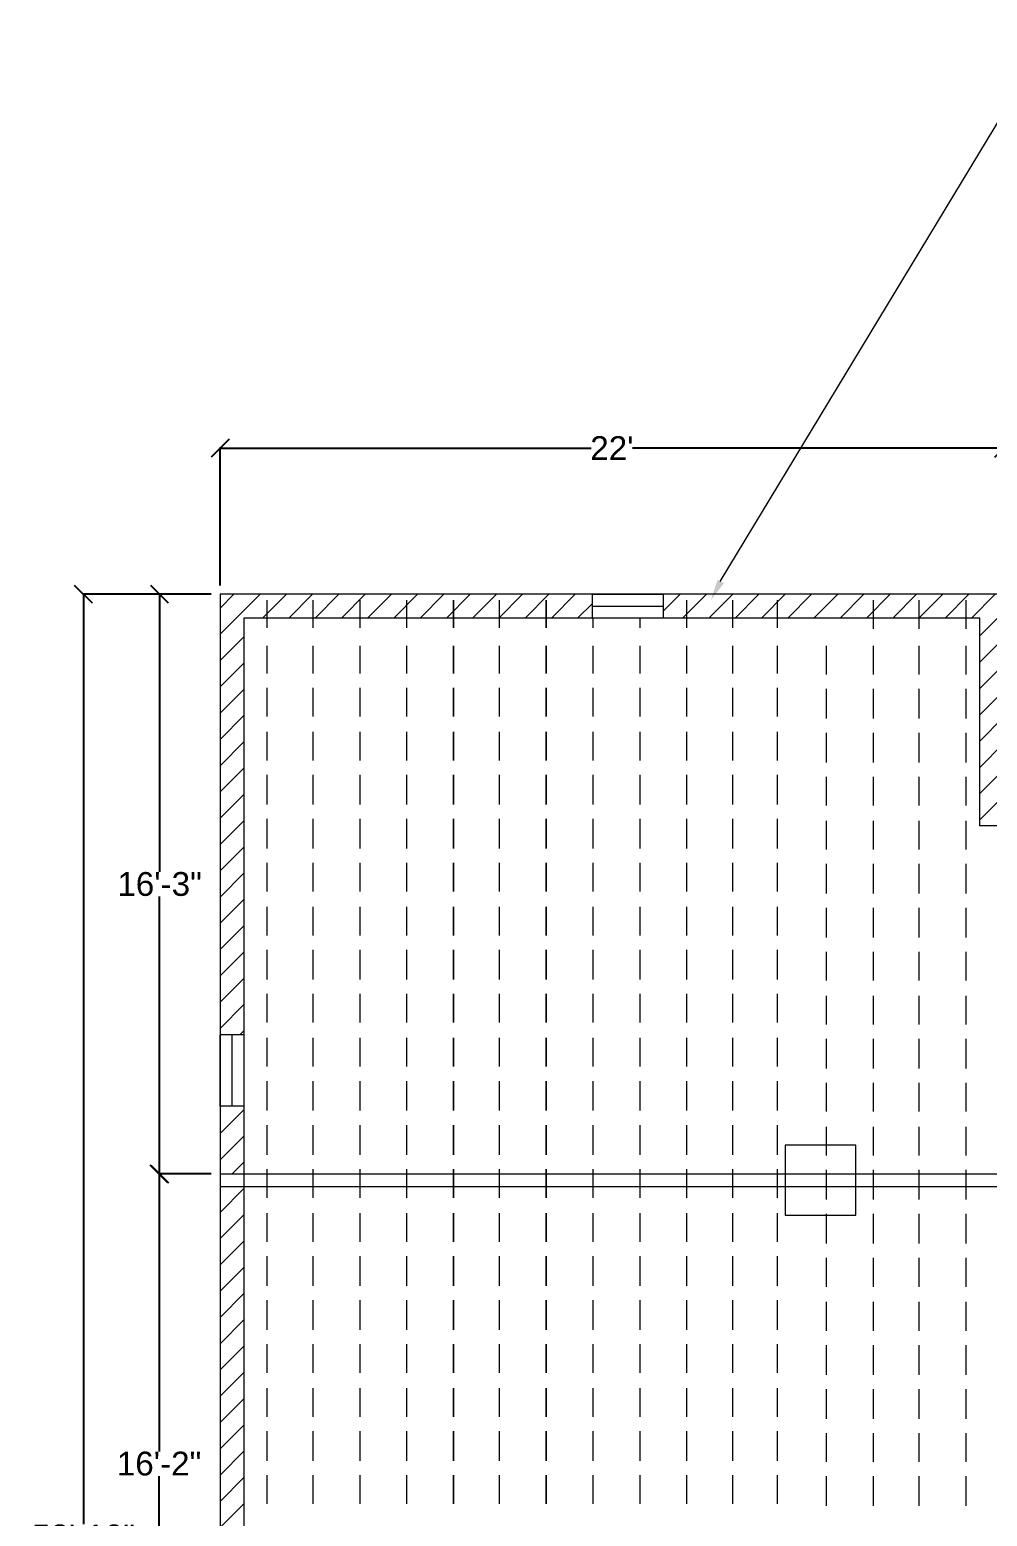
# Model space of a CAD drawing. Header units: inches. Extents: x 2489 to 6987, y 91 to 1364.
# Drawn here: x 6230 to 6552, y 780 to 1280 of the extents above; entities that cross this region are included whole.
import ezdxf

# ---------------------------------------------------------------- set-up
doc = ezdxf.new("R2010")
doc.units = ezdxf.units.IN
doc.header["$MEASUREMENT"] = 0
for name, color, linetype in [('PDF2_Geometry', 7, 'Continuous'), ('PDF_Geometry', 7, 'Continuous'), ('PDF_Solid Fills', 7, 'Continuous')]:
    doc.layers.add(name, color=color, linetype=linetype)
doc.styles.get("Standard").update_dxf_attribs({"font": 'arial.ttf'})
doc.dimstyles.get("Standard").update_dxf_attribs({"dimtxt": 8, "dimasz": 6, "dimexe": 0.18, "dimexo": 3, "dimgap": 0.09, "dimtad": 0, "dimtih": 1, "dimtoh": 1, "dimdec": 4, "dimzin": 0, "dimdsep": 46, "dimlunit": 4, "dimtxsty": 'Standard', "dimblk": 'OBLIQUE', "dimcen": 0.09, "dimadec": 0, "dimazin": 0, "dimtfac": 1, "dimtdec": 4, "dimtofl": 0, "dimtmove": 0, "dimatfit": 3, "dimldrblk": 'OBLIQUE', "dimfxl": 1, "dimtolj": 1, "dimtzin": 0, "dimarcsym": 0})

# ---------------------------------------------------------------- blocks, each defined once
blk = doc.blocks.new('_Oblique')
at = {"color": 0, "linetype": 'ByBlock', "lineweight": -2}
blk.add_line((-0.5, -0.5), (0.5, 0.5), dxfattribs=at)
blk = doc.blocks.new('*D171')
at = {"color": 0, "lineweight": -2, "transparency": 16777216}
for p, q in [((6293.78, 1092.77), (6293.78, 1139.14)), ((6293.78, 1138.96), (6418.72, 1138.96)), ((6557.55, 1138.96), (6432.61, 1138.96)), ((6557.55, 1092.77), (6557.55, 1139.14))]:
    blk.add_line(p, q, dxfattribs=at)
at = {"layer": 'Defpoints', "color": 0, "lineweight": 15, "transparency": 16777216}
for p in [(6293.78, 1138.96), (6293.78, 1089.77), (6557.55, 1089.77)]:
    blk.add_point(p, dxfattribs=at)
at = {"color": 0, "lineweight": -2, "transparency": 16777216, "xscale": 6, "yscale": 6, "zscale": 6, "rotation": 180}
blk.add_blockref('_Oblique', (6293.78, 1138.96), dxfattribs=at)
at = {"color": 0, "lineweight": -2, "transparency": 16777216, "xscale": 6, "yscale": 6, "zscale": 6}
blk.add_blockref('_Oblique', (6557.55, 1138.96), dxfattribs=at)
at = {"color": 0, "lineweight": 15, "transparency": 16777216, "insert": (6425.67, 1138.96), "char_height": 8, "attachment_point": 5}
blk.add_mtext("\\A1;22'", dxfattribs=at)
blk = doc.blocks.new('*D172')
at = {"color": 0, "lineweight": -2, "transparency": 16777216}
for p, q in [((6290.78, 1089.77), (6247.61, 1089.77)), ((6247.79, 1089.77), (6247.79, 776.95)), ((6247.79, 455.79), (6247.79, 768.61)), ((6290.78, 455.79), (6247.61, 455.79))]:
    blk.add_line(p, q, dxfattribs=at)
at = {"layer": 'Defpoints', "color": 0, "lineweight": 15, "transparency": 16777216}
for p in [(6293.78, 1089.77), (6247.79, 455.79), (6293.78, 455.79)]:
    blk.add_point(p, dxfattribs=at)
at = {"color": 0, "lineweight": -2, "transparency": 16777216, "xscale": 6, "yscale": 6, "zscale": 6}
for p, rotation in [((6247.79, 1089.77), 90), ((6247.79, 455.79), 270)]:
    blk.add_blockref('_Oblique', p, dxfattribs=dict(at, rotation=rotation))
at = {"color": 0, "lineweight": 15, "transparency": 16777216, "insert": (6247.79, 772.78), "char_height": 8, "attachment_point": 5}
blk.add_mtext('\\A1;52\'-10"', dxfattribs=at)
blk = doc.blocks.new('*D180')
at = {"color": 0, "lineweight": -2, "transparency": 16777216}
for p, q in [((6290.78, 1089.77), (6273.23, 1089.77)), ((6273.41, 1089.77), (6273.41, 996.45)), ((6273.41, 894.77), (6273.41, 988.09)), ((6290.78, 894.77), (6273.23, 894.77))]:
    blk.add_line(p, q, dxfattribs=at)
at = {"layer": 'Defpoints', "color": 0, "lineweight": 15, "transparency": 16777216}
for p in [(6273.41, 1089.77), (6293.78, 1089.77), (6293.78, 894.77)]:
    blk.add_point(p, dxfattribs=at)
at = {"color": 0, "lineweight": -2, "transparency": 16777216, "xscale": 6, "yscale": 6, "zscale": 6}
for p, rotation in [((6273.41, 1089.77), 90), ((6273.41, 894.77), 270)]:
    blk.add_blockref('_Oblique', p, dxfattribs=dict(at, rotation=rotation))
at = {"color": 0, "lineweight": 15, "transparency": 16777216, "insert": (6273.41, 992.27), "char_height": 8, "attachment_point": 5}
blk.add_mtext('\\A1;16\'-3"', dxfattribs=at)
blk = doc.blocks.new('*D181')
at = {"color": 0, "lineweight": -2, "transparency": 16777216}
for p, q in [((6290.78, 894.77), (6273.05, 894.77)), ((6273.23, 894.77), (6273.23, 801.46)), ((6273.23, 699.81), (6273.23, 793.11)), ((6290.78, 699.81), (6273.05, 699.81))]:
    blk.add_line(p, q, dxfattribs=at)
at = {"layer": 'Defpoints', "color": 0, "lineweight": 15, "transparency": 16777216}
for p in [(6273.23, 894.77), (6293.78, 894.77), (6293.78, 699.81)]:
    blk.add_point(p, dxfattribs=at)
at = {"color": 0, "lineweight": -2, "transparency": 16777216, "xscale": 6, "yscale": 6, "zscale": 6}
for p, rotation in [((6273.23, 894.77), 90), ((6273.23, 699.81), 270)]:
    blk.add_blockref('_Oblique', p, dxfattribs=dict(at, rotation=rotation))
at = {"color": 0, "lineweight": 15, "transparency": 16777216, "insert": (6273.23, 797.29), "char_height": 8, "attachment_point": 5}
blk.add_mtext('\\A1;16\'-2"', dxfattribs=at)

msp = doc.modelspace()

# ---------------------------------------------------------------- hatches: boundary and pattern name
at = {"lineweight": 15}
h = msp.add_hatch(dxfattribs=at)
h.set_pattern_fill('ANSI31', color=256, scale=50)
h.set_pattern_definition([(45, (-4910.019, 99.044), (-4.4194174, 4.4194174), [])])
h.paths.add_polyline_path([(6301.7828, 1081.76937), (6418.98925, 1081.76934), (6418.98925, 1089.76934), (6293.78287, 1089.76937), (6293.78148, 941.52289), (6301.78148, 941.52289)])
h.paths.add_polyline_path([(6301.78101, 890.58577), (6293.78101, 890.58577), (6293.77922, 699.80588), (6301.77922, 699.80588)])
h.paths.add_polyline_path([(6301.78126, 917.52289), (6293.78126, 917.52289), (6293.78105, 894.76937), (6301.78105, 894.76937)])
h.paths.add_polyline_path([(6301.77877, 651.40146), (6293.77877, 651.40146), (6293.77763, 529.96549), (6301.77763, 529.96549)])
h.paths.add_polyline_path([(6301.7776, 526.10374), (6293.7776, 526.10374), (6293.77694, 455.79072), (6379.55072, 455.79072), (6379.55072, 463.79072), (6301.77701, 463.79072)])
h.paths.add_polyline_path([(6497.80686, 526.10374), (6489.6805, 526.10374), (6489.6805, 463.79072), (6403.55072, 463.79072), (6403.55072, 455.79072), (6497.6805, 455.79072)])
h.paths.add_polyline_path([(6489.6805, 537.96549), (6489.6805, 529.96549), (6497.8138, 529.96549), (6671.6421, 529.96549), (6671.6421, 591.99778), (6663.6421, 591.99778), (6663.6421, 537.96549), (6635.22898, 537.96549), (6635.22898, 533.10556), (6635.22909, 533.10553), (6635.22909, 537.96549)])
h.paths.add_polyline_path([(6671.6421, 695.94413), (6663.6421, 695.94413), (6663.6421, 652.42318), (6671.6421, 647.2961)])
h.paths.add_polyline_path([(6671.6421, 647.2961), (6663.6421, 652.42318), (6663.6421, 615.99778), (6671.6421, 615.99778)])
h.paths.add_polyline_path([(6682.21399, 703.94413), (6666.44511, 703.94413), (6666.44511, 699.80591), (6671.6421, 699.80591), (6671.6421, 695.94413), (6682.21399, 695.94413)])
h.paths.add_polyline_path([(6795.17126, 703.94415), (6795.17126, 695.94414), (6909.78286, 695.94416), (6909.78286, 703.94416)])
h.paths.add_polyline_path([(6917.78286, 703.94416), (6909.78286, 703.94416), (6909.78286, 695.94416), (6917.78286, 695.94416)])
h.paths.add_polyline_path([(6917.78286, 848.75385), (6909.78286, 848.75385), (6909.78286, 703.94416), (6917.78286, 703.94416)])
h.paths.add_polyline_path([(6917.78286, 890.58577), (6909.78286, 890.58577), (6909.78286, 872.75385), (6917.78286, 872.75385)])
h.paths.add_polyline_path([(6917.78286, 1019.91858), (6797.69372, 1019.91858), (6797.69372, 1011.91858), (6909.78286, 1011.91858), (6909.78286, 894.76937), (6917.78286, 894.76937)])
h.paths.add_polyline_path([(6712.20039, 1019.91858), (6557.55257, 1019.91858), (6557.55256, 1089.7693), (6442.98925, 1089.76933), (6442.98925, 1081.76933), (6549.55256, 1081.76931), (6549.55257, 1011.91858), (6706.4028, 1011.91858)])

# ---------------------------------------------------------------- linework, layer by layer
for p, q in [((6293.78287, 1089.76937), (6293.77694, 455.79072)), ((6557.55256, 1089.7693), (6293.78287, 1089.76937)), ((6301.7828, 1081.76937), (6301.77701, 463.79072)), ((6549.55256, 1081.76931), (6301.7828, 1081.76937)), ((6549.55257, 1011.91858), (6549.55256, 1081.76931)), ((6909.78286, 1011.91858), (6549.55257, 1011.91858))]:
    msp.add_line(p, q, dxfattribs=at)
at = {"layer": 'PDF2_Geometry', "lineweight": 9}
for p, q in [((6418.98925, 1089.76933), (6418.98925, 1081.76933)), ((6418.98925, 1089.76933), (6442.98925, 1089.76933)), ((6418.98925, 1085.76933), (6442.98925, 1085.76933)), ((6442.98925, 1089.76933), (6442.98925, 1081.76933)), ((6442.98925, 1081.76933), (6418.98925, 1081.76933)), ((6301.78126, 941.52289), (6293.78126, 941.52289)), ((6293.78126, 917.52289), (6293.78126, 941.52289)), ((6297.78126, 941.52289), (6297.78126, 917.52289)), ((6301.78126, 941.52289), (6301.78126, 917.52289)), ((6301.78126, 917.52289), (6293.78126, 917.52289))]:
    msp.add_line(p, q, dxfattribs=at)
at = {"layer": 'PDF_Geometry', "lineweight": 9}
for points in [[(6462.16763, 1094.11992), (6574.48125, 1279.7009), (6588.64108, 1279.7009)], [(6309.55185, 1087.77555), (6309.55185, 1078.44291)], [(6324.99897, 1087.77555), (6324.99897, 1078.44291)], [(6340.76786, 1087.77555), (6340.76786, 1078.44291)], [(6356.53686, 1087.77555), (6356.53686, 1078.44291)], [(6387.75299, 1087.77555), (6387.75299, 1078.44291)], [(6450.82878, 1087.77555), (6450.82878, 1078.44291)], [(6466.2759, 1087.77555), (6466.2759, 1078.44291)], [(6481.2759, 1087.77555), (6481.2759, 1078.44291)], [(6513.5828, 1087.77555), (6513.5828, 1078.12109)], [(6529.0298, 1087.77555), (6529.0298, 1078.12109)], [(6544.79893, 1087.77555), (6544.79893, 1078.12109)], [(6419.29089, 1081.76933), (6419.29089, 1078.44291)], [(6435.05977, 1081.76933), (6435.05977, 1078.44291)], [(6309.55185, 1072.46808), (6309.55185, 1063.13544)], [(6324.99897, 1072.46808), (6324.99897, 1063.13544)], [(6340.76786, 1072.46808), (6340.76786, 1063.13544)], [(6356.53686, 1072.46808), (6356.53686, 1063.13544)], [(6387.75299, 1072.46808), (6387.75299, 1063.13544)], [(6419.29089, 1072.46808), (6419.29089, 1063.13544)], [(6435.05977, 1072.46808), (6435.05977, 1063.13544)], [(6450.82878, 1072.46808), (6450.82878, 1063.13544)], [(6466.2759, 1072.46808), (6466.2759, 1063.13544)], [(6481.2759, 1072.46808), (6481.2759, 1063.13544)], [(6497.8138, 1072.46808), (6497.8138, 1062.81362)], [(6513.5828, 1072.46808), (6513.5828, 1062.81362)], [(6529.0298, 1072.46808), (6529.0298, 1062.81362)], [(6544.79893, 1072.46808), (6544.79893, 1062.81362)], [(6309.55185, 1058.30821), (6309.55185, 1048.65375)], [(6324.99897, 1058.30821), (6324.99897, 1048.65375)], [(6340.76786, 1058.30821), (6340.76786, 1048.65375)], [(6356.53686, 1058.30821), (6356.53686, 1048.65375)], [(6387.75299, 1058.30821), (6387.75299, 1048.65375)], [(6419.29089, 1058.30821), (6419.29089, 1048.65375)], [(6435.05977, 1058.30821), (6435.05977, 1048.65375)], [(6450.82878, 1058.30821), (6450.82878, 1048.65375)], [(6466.2759, 1058.30821), (6466.2759, 1048.65375)], [(6481.2759, 1058.30821), (6481.2759, 1048.65375)], [(6497.8138, 1057.98639), (6497.8138, 1048.01012)], [(6513.5828, 1057.98639), (6513.5828, 1048.01012)], [(6529.0298, 1057.98639), (6529.0298, 1048.01012)], [(6544.79893, 1057.98639), (6544.79893, 1048.01012)], [(6309.55185, 1043.5047), (6309.55185, 1033.85024)], [(6324.99897, 1043.5047), (6324.99897, 1033.85024)], [(6340.76786, 1043.5047), (6340.76786, 1033.85024)], [(6356.53686, 1043.5047), (6356.53686, 1033.85024)], [(6387.75299, 1043.5047), (6387.75299, 1033.85024)], [(6419.29089, 1043.5047), (6419.29089, 1033.85024)], [(6435.05977, 1043.5047), (6435.05977, 1033.85024)], [(6450.82878, 1043.5047), (6450.82878, 1033.85024)], [(6466.2759, 1043.5047), (6466.2759, 1033.85024)], [(6481.2759, 1043.5047), (6481.2759, 1033.85024)], [(6497.8138, 1043.18289), (6497.8138, 1033.20661)], [(6513.5828, 1043.18289), (6513.5828, 1033.20661)], [(6529.0298, 1043.18289), (6529.0298, 1033.20661)], [(6544.79893, 1043.18289), (6544.79893, 1033.20661)], [(6309.55185, 1029.02301), (6309.55185, 1019.04673)], [(6324.99897, 1029.02301), (6324.99897, 1019.04673)], [(6340.76786, 1029.02301), (6340.76786, 1019.04673)], [(6356.53686, 1029.02301), (6356.53686, 1019.04673)], [(6387.75299, 1029.02301), (6387.75299, 1019.04673)], [(6419.29089, 1029.02301), (6419.29089, 1019.04673)], [(6435.05977, 1029.02301), (6435.05977, 1019.04673)], [(6450.82878, 1029.02301), (6450.82878, 1019.04673)], [(6466.2759, 1029.02301), (6466.2759, 1019.04673)], [(6481.2759, 1029.02301), (6481.2759, 1019.04673)], [(6497.8138, 1028.37938), (6497.8138, 1018.72492)], [(6513.5828, 1028.37938), (6513.5828, 1018.72492)], [(6529.0298, 1028.37938), (6529.0298, 1018.72492)], [(6544.79893, 1028.37938), (6544.79893, 1018.72492)], [(6309.55185, 1014.2195), (6309.55185, 1004.24323)], [(6324.99897, 1014.2195), (6324.99897, 1004.24323)], [(6340.76786, 1014.2195), (6340.76786, 1004.24323)], [(6356.53686, 1014.2195), (6356.53686, 1004.24323)], [(6387.75299, 1014.2195), (6387.75299, 1004.24323)], [(6419.29089, 1014.2195), (6419.29089, 1004.24323)], [(6435.05977, 1014.2195), (6435.05977, 1004.24323)], [(6450.82878, 1014.2195), (6450.82878, 1004.24323)], [(6466.2759, 1014.2195), (6466.2759, 1004.24323)], [(6481.2759, 1014.2195), (6481.2759, 1004.24323)], [(6497.8138, 1013.57587), (6497.8138, 1003.92141)], [(6513.5828, 1013.57587), (6513.5828, 1003.92141)], [(6529.0298, 1013.57587), (6529.0298, 1003.92141)], [(6544.79893, 1013.57587), (6544.79893, 1003.92141)], [(6309.55185, 999.41599), (6309.55185, 989.76153)], [(6324.99897, 999.41599), (6324.99897, 989.76153)], [(6340.76786, 999.41599), (6340.76786, 989.76153)], [(6356.53686, 999.41599), (6356.53686, 989.76153)], [(6387.75299, 999.41599), (6387.75299, 989.76153)], [(6419.29089, 999.41599), (6419.29089, 989.76153)], [(6435.05977, 999.41599), (6435.05977, 989.76153)], [(6450.82878, 999.41599), (6450.82878, 989.76153)], [(6466.2759, 999.41599), (6466.2759, 989.76153)], [(6481.2759, 999.41599), (6481.2759, 989.76153)], [(6497.8138, 999.09418), (6497.8138, 989.1179)], [(6513.5828, 999.09418), (6513.5828, 989.1179)], [(6529.0298, 999.09418), (6529.0298, 989.1179)], [(6544.79893, 999.09418), (6544.79893, 989.1179)], [(6309.55185, 984.61249), (6309.55185, 974.95802)], [(6324.99897, 984.61249), (6324.99897, 974.95802)], [(6340.76786, 984.61249), (6340.76786, 974.95802)], [(6356.53686, 984.61249), (6356.53686, 974.95802)], [(6387.75299, 984.61249), (6387.75299, 974.95802)], [(6419.29089, 984.61249), (6419.29089, 974.95802)], [(6435.05977, 984.61249), (6435.05977, 974.95802)], [(6450.82878, 984.61249), (6450.82878, 974.95802)], [(6466.2759, 984.61249), (6466.2759, 974.95802)], [(6481.2759, 984.61249), (6481.2759, 974.95802)], [(6497.8138, 984.29067), (6497.8138, 974.3144)], [(6513.5828, 984.29067), (6513.5828, 974.3144)], [(6529.0298, 984.29067), (6529.0298, 974.3144)], [(6544.79893, 984.29067), (6544.79893, 974.3144)], [(6309.55185, 970.13079), (6309.55185, 960.15452)], [(6324.99897, 970.13079), (6324.99897, 960.15452)], [(6340.76786, 970.13079), (6340.76786, 960.15452)], [(6356.53686, 970.13079), (6356.53686, 960.15452)], [(6387.75299, 970.13079), (6387.75299, 960.15452)], [(6419.29089, 970.13079), (6419.29089, 960.15452)], [(6435.05977, 970.13079), (6435.05977, 960.15452)], [(6450.82878, 970.13079), (6450.82878, 960.15452)], [(6466.2759, 970.13079), (6466.2759, 960.15452)], [(6481.2759, 970.13079), (6481.2759, 960.15452)], [(6497.8138, 969.48716), (6497.8138, 959.8327)], [(6513.5828, 969.48716), (6513.5828, 959.8327)], [(6529.0298, 969.48716), (6529.0298, 959.8327)], [(6544.79893, 969.48716), (6544.79893, 959.8327)], [(6309.55185, 955.32728), (6309.55185, 945.67282)], [(6324.99897, 955.32728), (6324.99897, 945.67282)], [(6340.76786, 955.32728), (6340.76786, 945.67282)], [(6356.53686, 955.32728), (6356.53686, 945.67282)], [(6387.75299, 955.32728), (6387.75299, 945.67282)], [(6419.29089, 955.32728), (6419.29089, 945.67282)], [(6435.05977, 955.32728), (6435.05977, 945.67282)], [(6450.82878, 955.32728), (6450.82878, 945.67282)], [(6466.2759, 955.32728), (6466.2759, 945.67282)], [(6481.2759, 955.32728), (6481.2759, 945.67282)], [(6497.8138, 954.68365), (6497.8138, 945.02919)], [(6513.5828, 954.68365), (6513.5828, 945.02919)], [(6529.0298, 954.68365), (6529.0298, 945.02919)], [(6544.79893, 954.68365), (6544.79893, 945.02919)], [(6309.55185, 940.52378), (6309.55185, 930.86931)], [(6324.99897, 940.52378), (6324.99897, 930.86931)], [(6340.76786, 940.52378), (6340.76786, 930.86931)], [(6356.53686, 940.52378), (6356.53686, 930.86931)], [(6387.75299, 940.52378), (6387.75299, 930.86931)], [(6419.29089, 940.52378), (6419.29089, 930.86931)], [(6435.05977, 940.52378), (6435.05977, 930.86931)], [(6450.82878, 940.52378), (6450.82878, 930.86931)], [(6466.2759, 940.52378), (6466.2759, 930.86931)], [(6481.2759, 940.52378), (6481.2759, 930.86931)], [(6497.8138, 940.20196), (6497.8138, 930.22569)], [(6513.5828, 940.20196), (6513.5828, 930.22569)], [(6529.0298, 940.20196), (6529.0298, 930.22569)], [(6544.79893, 940.20196), (6544.79893, 930.22569)], [(6309.55185, 926.04208), (6309.55185, 916.06581)], [(6324.99897, 926.04208), (6324.99897, 916.06581)], [(6340.76786, 926.04208), (6340.76786, 916.06581)], [(6356.53686, 926.04208), (6356.53686, 916.06581)], [(6387.75299, 926.04208), (6387.75299, 916.06581)], [(6419.29089, 926.04208), (6419.29089, 916.06581)], [(6435.05977, 926.04208), (6435.05977, 916.06581)], [(6450.82878, 926.04208), (6450.82878, 916.06581)], [(6466.2759, 926.04208), (6466.2759, 916.06581)], [(6481.2759, 926.04208), (6481.2759, 916.06581)], [(6497.8138, 925.39845), (6497.8138, 915.744)], [(6513.5828, 925.39845), (6513.5828, 915.744)], [(6529.0298, 925.39845), (6529.0298, 915.744)], [(6544.79893, 925.39845), (6544.79893, 915.744)], [(6309.55185, 911.23857), (6309.55185, 901.2623)], [(6324.99897, 911.23857), (6324.99897, 901.2623)], [(6340.76786, 911.23857), (6340.76786, 901.2623)], [(6356.53686, 911.23857), (6356.53686, 901.2623)], [(6387.75299, 911.23857), (6387.75299, 901.2623)], [(6419.29089, 911.23857), (6419.29089, 901.2623)], [(6435.05977, 911.23857), (6435.05977, 901.2623)], [(6450.82878, 911.23857), (6450.82878, 901.2623)], [(6466.2759, 911.23857), (6466.2759, 901.2623)], [(6481.2759, 911.23857), (6481.2759, 901.2623)], [(6497.8138, 910.59494), (6497.8138, 900.94049)], [(6513.5828, 910.59494), (6513.5828, 900.94049)], [(6529.0298, 910.59494), (6529.0298, 900.94049)], [(6544.79893, 910.59494), (6544.79893, 900.94049)], [(6309.55185, 896.43508), (6309.55185, 886.78061)], [(6324.99897, 896.43508), (6324.99897, 886.78061)], [(6340.76786, 896.43508), (6340.76786, 886.78061)], [(6356.53686, 896.43508), (6356.53686, 886.78061)], [(6387.75299, 896.43508), (6387.75299, 886.78061)], [(6419.29089, 896.43508), (6419.29089, 886.78061)], [(6435.05977, 896.43508), (6435.05977, 886.78061)], [(6450.82878, 896.43508), (6450.82878, 886.78061)], [(6466.2759, 896.43508), (6466.2759, 886.78061)], [(6481.2759, 896.43508), (6481.2759, 886.78061)], [(6497.8138, 896.11326), (6497.8138, 886.13698)], [(6513.5828, 896.11326), (6513.5828, 886.13698)], [(6529.0298, 896.11326), (6529.0298, 886.13698)], [(6544.79893, 896.11326), (6544.79893, 886.13698)], [(6309.55185, 881.63157), (6309.55185, 871.9771)], [(6324.99897, 881.63157), (6324.99897, 871.9771)], [(6340.76786, 881.63157), (6340.76786, 871.9771)], [(6356.53686, 881.63157), (6356.53686, 871.9771)], [(6387.75299, 881.63157), (6387.75299, 871.9771)], [(6419.29089, 881.63157), (6419.29089, 871.9771)], [(6435.05977, 881.63157), (6435.05977, 871.9771)], [(6450.82878, 881.63157), (6450.82878, 871.9771)], [(6466.2759, 881.63157), (6466.2759, 871.9771)], [(6481.2759, 881.63157), (6481.2759, 871.9771)], [(6497.8138, 881.30975), (6497.8138, 871.33347)], [(6513.5828, 881.30975), (6513.5828, 871.33347)], [(6529.0298, 881.30975), (6529.0298, 871.33347)], [(6544.79893, 881.30975), (6544.79893, 871.33347)], [(6309.55185, 867.14987), (6309.55185, 857.17359)], [(6324.99897, 867.14987), (6324.99897, 857.17359)], [(6340.76786, 867.14987), (6340.76786, 857.17359)], [(6356.53686, 867.14987), (6356.53686, 857.17359)], [(6387.75299, 867.14987), (6387.75299, 857.17359)], [(6419.29089, 867.14987), (6419.29089, 857.17359)], [(6435.05977, 867.14987), (6435.05977, 857.17359)], [(6450.82878, 867.14987), (6450.82878, 857.17359)], [(6466.2759, 867.14987), (6466.2759, 857.17359)], [(6481.2759, 867.14987), (6481.2759, 857.17359)], [(6497.8138, 866.50624), (6497.8138, 856.85179)], [(6513.5828, 866.50624), (6513.5828, 856.85179)], [(6529.0298, 866.50624), (6529.0298, 856.85179)], [(6544.79893, 866.50624), (6544.79893, 856.85179)], [(6309.55185, 852.34636), (6309.55185, 842.37008)], [(6324.99897, 852.34636), (6324.99897, 842.37008)], [(6340.76786, 852.34636), (6340.76786, 842.37008)], [(6356.53686, 852.34636), (6356.53686, 842.37008)], [(6387.75299, 852.34636), (6387.75299, 842.37008)], [(6419.29089, 852.34636), (6419.29089, 842.37008)], [(6435.05977, 852.34636), (6435.05977, 842.37008)], [(6450.82878, 852.34636), (6450.82878, 842.37008)], [(6466.2759, 852.34636), (6466.2759, 842.37008)], [(6481.2759, 852.34636), (6481.2759, 842.37008)], [(6497.8138, 851.70273), (6497.8138, 842.04828)], [(6513.5828, 851.70273), (6513.5828, 842.04828)], [(6529.0298, 851.70273), (6529.0298, 842.04828)], [(6544.79893, 851.70273), (6544.79893, 842.04828)], [(6309.55185, 837.54285), (6309.55185, 827.8884)], [(6324.99897, 837.54285), (6324.99897, 827.8884)], [(6340.76786, 837.54285), (6340.76786, 827.8884)], [(6356.53686, 837.54285), (6356.53686, 827.8884)], [(6387.75299, 837.54285), (6387.75299, 827.8884)], [(6419.29089, 837.54285), (6419.29089, 827.8884)], [(6435.05977, 837.54285), (6435.05977, 827.8884)], [(6450.82878, 837.54285), (6450.82878, 827.8884)], [(6466.2759, 837.54285), (6466.2759, 827.8884)], [(6481.2759, 837.54285), (6481.2759, 827.8884)], [(6497.8138, 837.22104), (6497.8138, 827.24477)], [(6513.5828, 837.22104), (6513.5828, 827.24477)], [(6529.0298, 837.22104), (6529.0298, 827.24477)], [(6544.79893, 837.22104), (6544.79893, 827.24477)], [(6309.55185, 822.73934), (6309.55185, 813.08488)], [(6324.99897, 822.73934), (6324.99897, 813.08488)], [(6340.76786, 822.73934), (6340.76786, 813.08488)], [(6356.53686, 822.73934), (6356.53686, 813.08488)], [(6387.75299, 822.73934), (6387.75299, 813.08488)], [(6419.29089, 822.73934), (6419.29089, 813.08488)], [(6435.05977, 822.73934), (6435.05977, 813.08488)], [(6450.82878, 822.73934), (6450.82878, 813.08488)], [(6466.2759, 822.73934), (6466.2759, 813.08488)], [(6481.2759, 822.73934), (6481.2759, 813.08488)], [(6497.8138, 822.41754), (6497.8138, 812.44126)], [(6513.5828, 822.41754), (6513.5828, 812.44126)], [(6529.0298, 822.41754), (6529.0298, 812.44126)], [(6544.79893, 822.41754), (6544.79893, 812.44126)], [(6309.55185, 808.25766), (6309.55185, 798.28137)], [(6324.99897, 808.25766), (6324.99897, 798.28137)], [(6340.76786, 808.25766), (6340.76786, 798.28137)], [(6356.53686, 808.25766), (6356.53686, 798.28137)], [(6387.75299, 808.25766), (6387.75299, 798.28137)], [(6419.29089, 808.25766), (6419.29089, 798.28137)], [(6435.05977, 808.25766), (6435.05977, 798.28137)], [(6450.82878, 808.25766), (6450.82878, 798.28137)], [(6466.2759, 808.25766), (6466.2759, 798.28137)], [(6481.2759, 808.25766), (6481.2759, 798.28137)], [(6497.8138, 807.61404), (6497.8138, 797.95957)], [(6513.5828, 807.61404), (6513.5828, 797.95957)], [(6529.0298, 807.61404), (6529.0298, 797.95957)], [(6544.79893, 807.61404), (6544.79893, 797.95957)], [(6309.55185, 793.45415), (6309.55185, 783.79968)], [(6324.99897, 793.45415), (6324.99897, 783.79968)], [(6340.76786, 793.45415), (6340.76786, 783.79968)], [(6356.53686, 793.45415), (6356.53686, 783.79968)], [(6387.75299, 793.45415), (6387.75299, 783.79968)], [(6419.29089, 793.45415), (6419.29089, 783.79968)], [(6435.05977, 793.45415), (6435.05977, 783.79968)], [(6450.82878, 793.45415), (6450.82878, 783.79968)], [(6466.2759, 793.45415), (6466.2759, 783.79968)], [(6481.2759, 793.45415), (6481.2759, 783.79968)], [(6497.8138, 793.13233), (6497.8138, 783.15607)], [(6513.5828, 793.13233), (6513.5828, 783.15607)], [(6529.0298, 793.13233), (6529.0298, 783.15607)], [(6544.79893, 793.13233), (6544.79893, 783.15607)]]:
    msp.add_lwpolyline(points, dxfattribs=at)
for points in [[(6372.30587, 1078.44291), (6372.30587, 1087.77555)], [(6403.52188, 1078.44291), (6403.52188, 1087.77555)], [(6372.30587, 1063.13544), (6372.30587, 1072.46808)], [(6403.52188, 1063.13544), (6403.52188, 1072.46808)], [(6372.30587, 1048.65375), (6372.30587, 1058.30821)], [(6403.52188, 1048.65375), (6403.52188, 1058.30821)], [(6372.30587, 1033.85024), (6372.30587, 1043.5047)], [(6403.52188, 1033.85024), (6403.52188, 1043.5047)], [(6372.30587, 1019.04673), (6372.30587, 1029.02301)], [(6403.52188, 1019.04673), (6403.52188, 1029.02301)], [(6372.30587, 1004.24323), (6372.30587, 1014.2195)], [(6403.52188, 1004.24323), (6403.52188, 1014.2195)], [(6372.30587, 989.76153), (6372.30587, 999.41599)], [(6403.52188, 989.76153), (6403.52188, 999.41599)], [(6372.30587, 974.95802), (6372.30587, 984.61249)], [(6403.52188, 974.95802), (6403.52188, 984.61249)], [(6372.30587, 960.15452), (6372.30587, 970.13079)], [(6403.52188, 960.15452), (6403.52188, 970.13079)], [(6372.30587, 945.67282), (6372.30587, 955.32728)], [(6403.52188, 945.67282), (6403.52188, 955.32728)], [(6372.30587, 930.86931), (6372.30587, 940.52378)], [(6403.52188, 930.86931), (6403.52188, 940.52378)], [(6372.30587, 916.06581), (6372.30587, 926.04208)], [(6403.52188, 916.06581), (6403.52188, 926.04208)], [(6372.30587, 901.2623), (6372.30587, 911.23857)], [(6403.52188, 901.2623), (6403.52188, 911.23857)], [(6483.97395, 880.93131), (6507.78822, 880.93131), (6507.78822, 904.42382), (6483.97395, 904.42382)], [(6372.30587, 886.78061), (6372.30587, 896.43508)], [(6403.52188, 886.78061), (6403.52188, 896.43508)], [(6372.30587, 871.9771), (6372.30587, 881.63157)], [(6403.52188, 871.9771), (6403.52188, 881.63157)], [(6372.30587, 857.17359), (6372.30587, 867.14987)], [(6403.52188, 857.17359), (6403.52188, 867.14987)], [(6372.30587, 842.37008), (6372.30587, 852.34636)], [(6403.52188, 842.37008), (6403.52188, 852.34636)], [(6372.30587, 827.8884), (6372.30587, 837.54285)], [(6403.52188, 827.8884), (6403.52188, 837.54285)], [(6372.30587, 813.08488), (6372.30587, 822.73934)], [(6403.52188, 813.08488), (6403.52188, 822.73934)], [(6372.30587, 798.28137), (6372.30587, 808.25766)], [(6403.52188, 798.28137), (6403.52188, 808.25766)], [(6372.30587, 783.79968), (6372.30587, 793.45415)], [(6403.52188, 783.79968), (6403.52188, 793.45415)]]:
    msp.add_lwpolyline(points, close=True, dxfattribs=at)
at = {"layer": 'PDF_Geometry', "lineweight": 18}
for points in [[(6293.78079, 894.76937), (6686.07373, 894.76937)], [(6293.78079, 890.58577), (6686.07373, 890.58577)]]:
    msp.add_lwpolyline(points, dxfattribs=at)
at = {"layer": 'PDF_Solid Fills', "transparency": 33554559}
msp.add_solid([(6463.45492, 1093.56824), (6458.94953, 1087.77555), (6461.20222, 1094.53365)], dxfattribs=at)

# ---------------------------------------------------------------- dimensions: what is measured, and where the dimension line sits
at = {"lineweight": 15}
dim = msp.add_linear_dim(base=(6293.78287, 1138.95803), p1=(6557.55256, 1089.7693), p2=(6293.78287, 1089.76937), text="22'", dimstyle='Standard', dxfattribs=at)
dim.commit()
dim.dimension.update_dxf_attribs({"geometry": '*D171', "text_midpoint": (6425.66771, 1138.95803)})
for base, p1, p2, picture, middle in [((6247.7918592709, 455.7907189182), (6293.7828722683, 1089.7693692994), (6293.776937179, 455.7907189182), '*D172', (6247.7918592709, 772.7800441088)), ((6273.41193, 1089.76937), (6293.78079, 894.76937), (6293.78287, 1089.76937), '*D180', (6273.41193, 992.26937))]:
    dim = msp.add_linear_dim(base=base, p1=p1, p2=p2, angle=90, dimstyle='Standard', dxfattribs=at)
    dim.commit()
    dim.dimension.update_dxf_attribs({"geometry": picture, "text_midpoint": middle})
dim = msp.add_linear_dim(base=(6273.23193, 894.76937), p1=(6293.78284, 699.80588), p2=(6293.78105, 894.76937), angle=90, text='16\'-2"', dimstyle='Standard', dxfattribs=at)
dim.commit()
dim.dimension.update_dxf_attribs({"geometry": '*D181', "text_midpoint": (6273.23193, 797.28762)})

doc.saveas('drawing.dxf')
